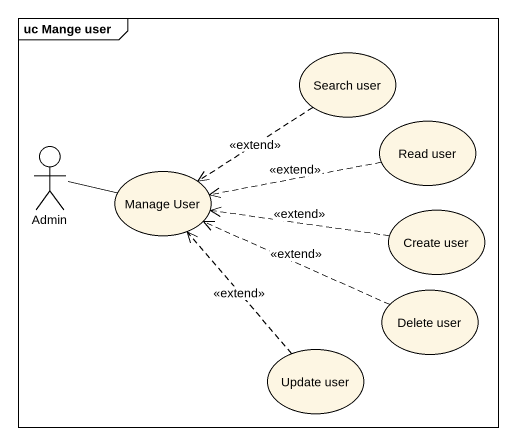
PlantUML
@startuml
mainframe uc Mange user
usecase "Search user" as Search_user
actor Admin
usecase "Read user" as Read_user
usecase "Manage User" as Manage_User
usecase "Create user" as Create_user
usecase "Delete user" as Delete_user
usecase "Update user" as Update_user
Search_user ..> Manage_User : <<extend>>
Read_user .left.> Manage_User : <<extend>>
Manage_User -left- Admin
Create_user .left.> Manage_User : <<extend>>
Delete_user .left.> Manage_User : <<extend>>
Update_user .up.> Manage_User : <<extend>>
@enduml
